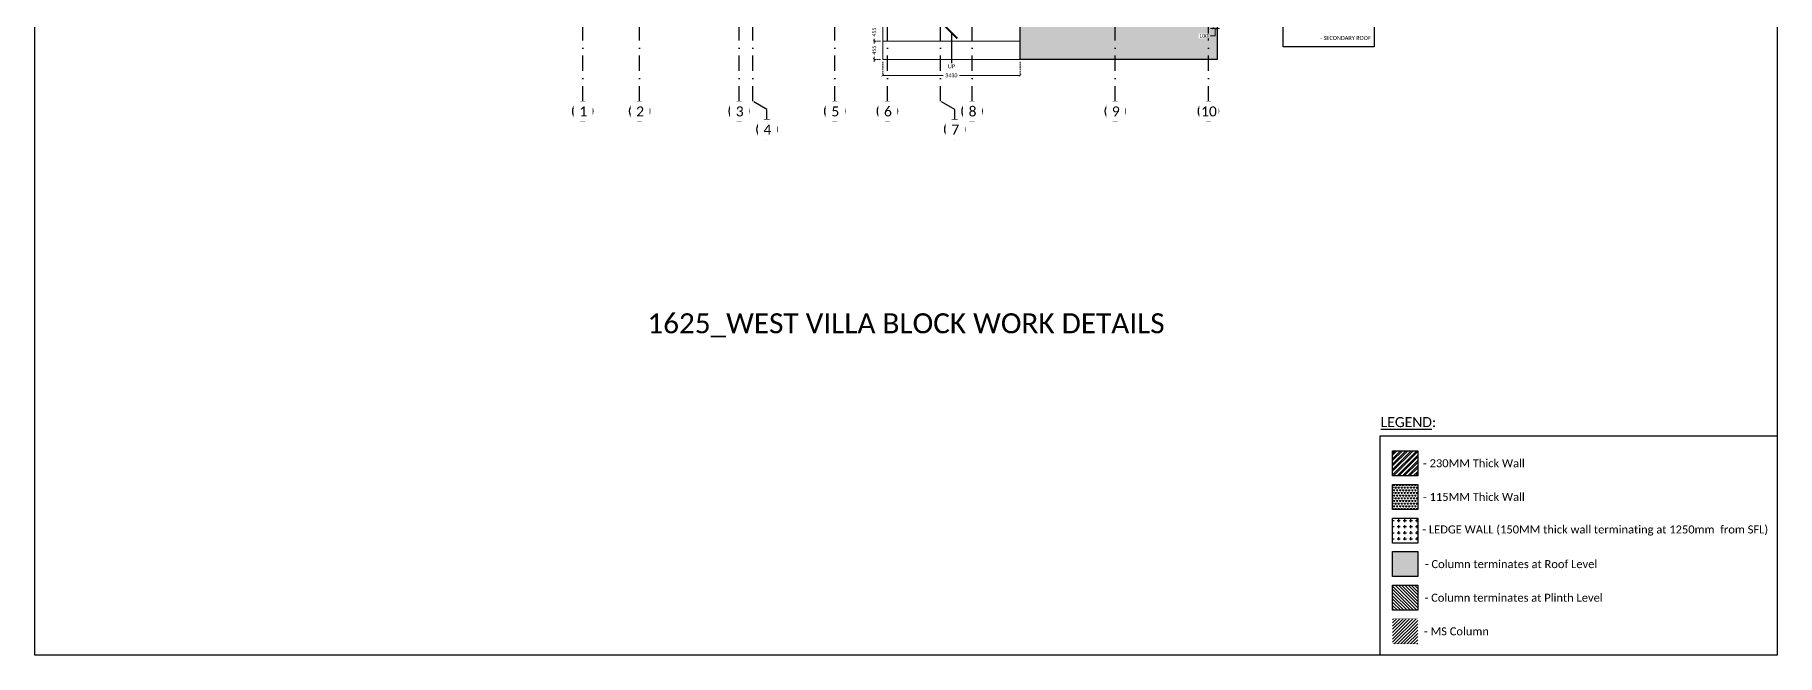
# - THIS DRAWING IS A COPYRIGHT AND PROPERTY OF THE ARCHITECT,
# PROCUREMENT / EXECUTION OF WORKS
# Model space of a CAD drawing. Header units: millimetres. Extents: x -15000 to 28550, y -17045 to 28620.
# Drawn here: x -15000 to 28550, y -17045 to -1527 of the extents above; entities that cross this region are included whole.
import ezdxf

# ---------------------------------------------------------------- set-up
doc = ezdxf.new("R2010")
doc.units = ezdxf.units.MM
doc.header["$LTSCALE"] = 150
doc.linetypes.add('3BHK-W(SB)$0$HIDDEN', pattern=[0.375, 0.25, -0.125])
doc.linetypes.add('DASHDOTX2', pattern=[50.8, 25.4, -12.7, 0, -12.7])
for name, color, linetype in [('ad-Arrow', 32, 'Continuous'), ('ad-Column', 3, 'Continuous'), ('ad-Column Hatch', 125, 'Continuous'), ('ad-Elevation 10', 8, 'Continuous'), ('ad-Grid', 8, 'DASHDOTX2'), ('ad-RCC Hatch', 125, 'Continuous'), ('ad-Text', 7, 'Continuous'), ('ad-Text main', 7, 'Continuous'), ('ad-Wall', 240, 'Continuous'), ('ad-Wall hatch', 8, 'Continuous')]:
    doc.layers.add(name, color=color, linetype=linetype)
doc.layers.add('ad-Dimension', color=5, linetype='Continuous', lineweight=0, true_color=0x0000ff)
doc.layers.add('ad-Verandah', color=7, linetype='Continuous', true_color=0xa57c52)
doc.styles.add('6 U T S R N_Corridor-Basement$0$Standard', font='arial.ttf')
doc.styles.get("Standard").update_dxf_attribs({"font": 'calibril.ttf'})
doc.dimstyles.new('A-100-DIM-INT (MM-FT)', dxfattribs={"dimscale": 50, "dimtxt": 2.4, "dimasz": 1, "dimexe": 5, "dimexo": 100, "dimgap": 1, "dimtad": 0, "dimdec": 0, "dimdsep": 46, "dimtxsty": 'Standard', "dimblk": 'ARCHTICK', "dimcen": 0.025, "dimse1": 1, "dimse2": 1, "dimclrd": 256, "dimclre": 256, "dimclrt": 256, "dimazin": 2, "dimtfac": 1, "dimtdec": 0, "dimtix": 1, "dimtmove": 2, "dimatfit": 3, "dimldrblk": 'ARCHTICK', "dimfxl": 1, "dimtolj": 1, "dimtzin": 0, "dimarcsym": 0})
doc.dimstyles.new('A-75-DIM-INT (Framing)', dxfattribs={"dimscale": 100, "dimtxt": 0.8, "dimasz": 0.5, "dimexe": 0, "dimexo": 0.5, "dimgap": 0.5, "dimtad": 0, "dimdec": 0, "dimdsep": 46, "dimtxsty": 'Standard', "dimblk": 'ARCHTICK', "dimcen": 0.025, "dimclrd": 256, "dimclre": 256, "dimclrt": 256, "dimazin": 2, "dimtfac": 1, "dimtdec": 0, "dimtmove": 1, "dimatfit": 0, "dimldrblk": 'ARCHTICK', "dimfxl": 1, "dimtfill": 1, "dimtolj": 1, "dimtzin": 0, "dimarcsym": 0})

# ---------------------------------------------------------------- blocks, each defined once
blk = doc.blocks.new('1625W_Grid')
at = {"layer": 'ad-Grid', "ltscale": 0.1}
for points in [[(3298.6, -3643.6), (3298.6, -3393.6), (2945, -3190), (2945, 15870), (3298.6, 16073.6), (3298.6, 16323.6)], [(-1305, -3190), (-1305, 15870)], [(115, -3190), (115, 15870)], [(2605, -3190), (2605, 15870)], [(4995, -3190), (4995, 15870)], [(6310, -3190), (6310, 15870)], [(8425, -3190), (8425, 15870)], [(12005, -3190), (12005, 15870)], [(14335, -3190), (14335, 15870)]]:
    blk.add_lwpolyline(points, dxfattribs=at)
at = {"layer": 'ad-Grid', "color": 7, "linetype": 'ByBlock'}
for centre in [(-1305, -3440), (115, -3440), (2605, -3440), (4995, -3440), (6310, -3440), (8425, -3440), (12005, -3440), (14335, -3440), (3298.6, -3893.6), (7993.6, -3893.6)]:
    blk.add_circle(centre, 250, dxfattribs=at)
at = {"layer": 'ad-Text main', "char_height": 250, "width": 227.385, "attachment_point": 5, "bg_fill": 2}
for s, insert in [('{\\fCalibri|b0|i0|c0|p34;1}', (-1291.5, -3444)), ('{\\fCalibri|b0|i0|c0|p34;2}', (128.5, -3444)), ('{\\fCalibri|b0|i0|c0|p34;3}', (2618.5, -3444)), ('{\\fCalibri|b0|i0|c0|p34;5}', (5008.5, -3444)), ('{\\fCalibri|b0|i0|c0|p34;6}', (6323.5, -3444)), ('{\\fCalibri|b0|i0|c0|p34;9}', (12018.5, -3444)), ('{\\fCalibri|b0|i0|c0|p34;10}', (14348.5, -3444)), ('{\\fCalibri|b0|i0|c0|p34;7}', (8007, -3897.6))]:
    blk.add_mtext(s, dxfattribs=dict(at, insert=insert))
for s, insert in [('{\\fCalibri|b0|i0|c0|p34;8}', (8438.5, -3444)), ('{\\fCalibri|b0|i0|c0|p34;4}', (3312, -3897.6))]:
    blk.add_mtext(s, dxfattribs=dict(at, insert=insert))
at = {"layer": 'ad-Grid', "ltscale": 0.1}
blk.add_lwpolyline([(7993.6, -3643.6), (7993.6, -3393.6), (7640, -3190), (7640, 15870), (7993.6, 16073.6), (7993.6, 16323.6)], dxfattribs=at)
blk = doc.blocks.new('_ArchTick')
at = {"color": 0, "linetype": 'ByBlock', "const_width": 0.15}
blk.add_lwpolyline([(-0.5, -0.5), (0.5, 0.5)], dxfattribs=at)
blk = doc.blocks.new('1625W-Roof Plan')
at = {"layer": 'ad-Text main', "insert": (16483, -800), "char_height": 100, "width": 524.49, "attachment_point": 5, "bg_fill": 2}
blk.add_mtext('LEGEND:', dxfattribs=at)
at = {"layer": 'Defpoints'}
blk.add_lwpolyline([(16200, -938), (18480, -938), (18480, -1830), (16200, -1830)], close=True, dxfattribs=at)
at = {"layer": 'ad-Text main', "char_height": 100, "attachment_point": 5, "bg_fill": 2}
for s, insert, width in [('- PRIMARY ROOF', (17669, -1156), 1048.03), ('- SECONDARY ROOF', (17759, -1606), 1266.16)]:
    blk.add_mtext(s, dxfattribs=dict(at, insert=insert, width=width))
blk = doc.blocks.new('*D37')
at = {"layer": 'ad-Dimension', "linetype": '3BHK-W(SB)$0$HIDDEN', "lineweight": -2}
for p, q in [((6195, -15820), (6195, -16162)), ((9625, -15820), (9625, -16162))]:
    blk.add_line(p, q, dxfattribs=at)
at = {"layer": 'ad-Dimension', "lineweight": -2}
for p, q in [((6195, -16162), (7704, -16162)), ((9625, -16162), (8116, -16162))]:
    blk.add_line(p, q, dxfattribs=at)
at = {"layer": 'Defpoints', "color": 0}
for p in [(6195, -15760), (9625, -15760), (6195, -16162)]:
    blk.add_point(p, dxfattribs=at)
at = {"layer": 'ad-Dimension', "lineweight": -2, "xscale": 60, "yscale": 60, "zscale": 60, "rotation": 180}
blk.add_blockref('_ArchTick', (6195, -16162), dxfattribs=at)
at = {"layer": 'ad-Dimension', "lineweight": -2, "xscale": 60, "yscale": 60, "zscale": 60}
blk.add_blockref('_ArchTick', (9625, -16162), dxfattribs=at)
at = {"layer": 'ad-Dimension', "insert": (7910, -16162), "char_height": 96, "attachment_point": 5, "bg_fill": 3, "box_fill_scale": 1.1, "bg_fill_color": 257, "bg_fill_transparency": 0}
blk.add_mtext('\\A1;3430', dxfattribs=at)
blk = doc.blocks.new('*D38')
at = {"layer": 'ad-Dimension', "lineweight": -2}
for p, q in [((5981, -15305), (5981, -15245)), ((5981, -15305), (5981, -15365)), ((5981, -15760), (5981, -15701)), ((5981, -15760), (5981, -15820))]:
    blk.add_line(p, q, dxfattribs=at)
at = {"layer": 'ad-Dimension', "linetype": '3BHK-W(SB)$0$HIDDEN', "lineweight": -2}
for p, q in [((6135, -15305), (5981, -15305)), ((6135, -15760), (5981, -15760))]:
    blk.add_line(p, q, dxfattribs=at)
at = {"layer": 'ad-Dimension', "lineweight": -2, "xscale": 60, "yscale": 60, "zscale": 60}
for p, rotation in [((5981, -15305), 270), ((5981, -15760), 90)]:
    blk.add_blockref('_ArchTick', p, dxfattribs=dict(at, rotation=rotation))
at = {"layer": 'ad-Dimension', "insert": (5981, -15533), "char_height": 96, "attachment_point": 5, "rotation": 90, "bg_fill": 3, "box_fill_scale": 1.1, "bg_fill_color": 257, "bg_fill_transparency": 0}
blk.add_mtext('\\A1;455', dxfattribs=at)
at = {"layer": 'Defpoints', "color": 0}
for p in [(6195, -15305), (5981, -15760), (6195, -15760)]:
    blk.add_point(p, dxfattribs=at)
blk = doc.blocks.new('*D41')
at = {"layer": 'ad-Dimension', "lineweight": -2}
for p, q in [((5981, -14850), (5981, -14790)), ((5981, -14850), (5981, -14910)), ((5981, -15305), (5981, -15246)), ((5981, -15305), (5981, -15365))]:
    blk.add_line(p, q, dxfattribs=at)
at = {"layer": 'ad-Dimension', "linetype": '3BHK-W(SB)$0$HIDDEN', "lineweight": -2}
for p, q in [((6135, -14850), (5981, -14850)), ((6135, -15305), (5981, -15305))]:
    blk.add_line(p, q, dxfattribs=at)
at = {"layer": 'ad-Dimension', "lineweight": -2, "xscale": 60, "yscale": 60, "zscale": 60}
for p, rotation in [((5981, -14850), 270), ((5981, -15305), 90)]:
    blk.add_blockref('_ArchTick', p, dxfattribs=dict(at, rotation=rotation))
at = {"layer": 'ad-Dimension', "insert": (5981, -15078), "char_height": 96, "attachment_point": 5, "rotation": 90, "bg_fill": 3, "box_fill_scale": 1.1, "bg_fill_color": 257, "bg_fill_transparency": 0}
blk.add_mtext('\\A1;455', dxfattribs=at)
at = {"layer": 'Defpoints', "color": 0}
for p in [(5981, -14850), (6195, -14850), (6195, -15305)]:
    blk.add_point(p, dxfattribs=at)
blk = doc.blocks.new('*D17')
at = {"layer": 'ad-Dimension', "lineweight": -2}
for p, q in [((14380, -15176), (14500, -15176)), ((14450, -14990), (14390, -14990)), ((14550, -14990), (14450, -14990)), ((14500, -15176), (14500, -14990)), ((14550, -14990), (14610, -14990))]:
    blk.add_line(p, q, dxfattribs=at)
at = {"layer": 'ad-Dimension', "linetype": '3BHK-W(SB)$0$HIDDEN', "lineweight": -2}
for p, q in [((14450, -14910), (14450, -14990)), ((14550, -14910), (14550, -14990))]:
    blk.add_line(p, q, dxfattribs=at)
at = {"layer": 'Defpoints', "color": 0}
for p in [(14450, -14850), (14550, -14850)]:
    blk.add_point(p, dxfattribs=at)
at = {"layer": 'ad-Dimension', "lineweight": -2, "xscale": 60, "yscale": 60, "zscale": 60}
blk.add_blockref('_ArchTick', (14450, -14990), dxfattribs=at)
at = {"layer": 'ad-Dimension', "lineweight": -2, "xscale": 60, "yscale": 60, "zscale": 60, "rotation": 180}
blk.add_blockref('_ArchTick', (14550, -14990), dxfattribs=at)
at = {"layer": 'ad-Dimension', "insert": (14215, -15176), "char_height": 96, "attachment_point": 5, "bg_fill": 3, "box_fill_scale": 1.1, "bg_fill_color": 257, "bg_fill_transparency": 0}
blk.add_mtext('\\A1;100', dxfattribs=at)
at = {"layer": 'Defpoints', "color": 0}
blk.add_point((14450, -14990), dxfattribs=at)
blk = doc.blocks.new('zw$6CCD')
at = {"transparency": 33554559}
h = blk.add_hatch(dxfattribs=at)
h.set_pattern_fill('GRASS', color=74, angle=90)
h.set_pattern_definition([(180, (12995, -15755), (-17.96051, -17.96051), [4.7625, -31.15852]), (135, (12995, -15755), (-17.96051, -17.96051), [4.7625, -20.6375]), (225, (12995, -15755), (17.96051, -17.96051), [4.7625, -20.6375])])
h.paths.add_polyline_path([(9625, -15760), (9625, -14850), (14550, -14850), (14550, -15760)])
h = blk.add_hatch(color=256, dxfattribs=at)
h.dxf.hatch_style = 1
h.set_gradient(color1=(153, 204, 0), color2=(63, 127, 0), tint=1, name='INVSPHERICAL')
h.paths.add_polyline_path([(9625, -15760), (9625, -14850), (14550, -14850), (14550, -15760)])
at = {"layer": 'ad-Elevation 10'}
blk.add_lwpolyline([(9625, -15760), (9625, -14850), (14550, -14850), (14550, -15760)], close=True, dxfattribs=at)
at = {"layer": 'ad-Verandah', "lineweight": 9}
blk.add_lwpolyline([(6195, -14850), (6195, -15305), (9625, -15305), (9625, -14850)], close=True, dxfattribs=at)
at = {"layer": 'ad-Text main', "insert": (7912, -15935), "char_height": 100, "width": 207.6, "attachment_point": 5, "style": '6 U T S R N_Corridor-Basement$0$Standard', "bg_fill": 2}
blk.add_mtext('{\\fCalibri Light|b0|i0|c0|p34;UP}', dxfattribs=at)
at = {"layer": 'ad-Verandah', "lineweight": 9}
blk.add_lwpolyline([(6195, -15305), (6195, -15760), (9625, -15760), (9625, -15305)], close=True, dxfattribs=at)
at = {"layer": 'ad-Arrow'}
blk.add_leader([(7910, -15089, 0), (7910, -15856, 0)], dimstyle='A-100-DIM-INT (MM-FT)', override={"dimscale": 1, "dimasz": 300, "dimgap": 50, "dimtad": 0}, dxfattribs=at)
blk = doc.blocks.new('1625_West Villa')
blk.add_blockref('1625W-Roof Plan', (0, 0))
at = {"layer": 'ad-Verandah'}
blk.add_blockref('zw$6CCD', (0, 13620), dxfattribs=at)
blk = doc.blocks.new('zw$FA3C')
at = {"layer": 'ad-Dimension'}
dim = blk.add_linear_dim(base=(14450, -14989.6), p1=(14550, -14850), p2=(14450, -14850), angle=180, dimstyle='A-75-DIM-INT (Framing)', override={"dimscale": 120, "dimblk": 'ArchTick', "dimfxl": 10, "dimtfill": 1, "dimtfillclr": 0}, dxfattribs=at)
dim.commit()
dim.dimension.update_dxf_attribs({"geometry": '*D17', "text_midpoint": (14320.2, -15175.8), "dimtype": 128})
dim = blk.add_linear_dim(base=(6195, -16161.9), p1=(9625, -15760), p2=(6195, -15760), dimstyle='A-75-DIM-INT (Framing)', override={"dimscale": 120, "dimblk": 'ArchTick', "dimfxl": 10, "dimtfill": 1, "dimtfillclr": 0}, dxfattribs=at)
dim.commit()
dim.dimension.update_dxf_attribs({"geometry": '*D37', "text_midpoint": (7910, -16161.9)})
dim = blk.add_linear_dim(base=(5980.6, -15760), p1=(6195, -15305), p2=(6195, -15760), angle=90, dimstyle='A-75-DIM-INT (Framing)', override={"dimscale": 120, "dimblk": 'ArchTick', "dimfxl": 10, "dimtfill": 1, "dimtfillclr": 0}, dxfattribs=at)
dim.commit()
dim.dimension.update_dxf_attribs({"geometry": '*D38', "text_midpoint": (5980.6, -15532.5), "dimtype": 128})
dim = blk.add_linear_dim(base=(5980.6, -14850), p1=(6195, -15305), p2=(6195, -14850), angle=90, dimstyle='A-75-DIM-INT (Framing)', override={"dimscale": 120, "dimblk": 'ArchTick', "dimfxl": 10, "dimtfill": 1, "dimtfillclr": 0}, dxfattribs=at)
dim.commit()
dim.dimension.update_dxf_attribs({"geometry": '*D41', "text_midpoint": (5980.6, -15077.5), "dimtype": 128})

msp = doc.modelspace()

# ---------------------------------------------------------------- hatches: boundary and pattern name
at = {"layer": 'ad-Column Hatch', "transparency": 33554687}
h = msp.add_hatch(color=256, dxfattribs=at)
h.dxf.hatch_style = 1
h.paths.add_polyline_path([(18939, -14455), (19565, -14455), (19565, -15080), (18939, -15080)])
at = {"layer": 'ad-RCC Hatch', "transparency": 33554687}
h = msp.add_hatch(dxfattribs=at)
h.set_pattern_fill('ANSI31', color=256, scale=18, angle=90)
h.set_pattern_definition([(135, (354143.245, -36363.49), (-40.411153, -40.411153), [])])
h.paths.add_polyline_path([(18939, -15296), (19565, -15296), (19565, -15921), (18939, -15921)])
h = msp.add_hatch(dxfattribs=at)
h.set_pattern_fill('ANSI31', color=1, scale=18, angle=180)
h.set_pattern_definition([(225, (354143.245, -36003.934), (40.411153, -40.411153), [])])
h.paths.add_polyline_path([(18939, -16137), (19565, -16137), (19565, -16762), (18939, -16762)])
at = {"layer": 'ad-Wall hatch', "transparency": 33554610}
h = msp.add_hatch(dxfattribs=at)
h.set_pattern_fill('ANSI32', color=256, scale=10)
h.set_pattern_definition([(45, (-660301.98, 630209.03), (-67.351921, 67.351921), []), (45, (-660257.08, 630209.03), (-67.351921, 67.351921), [])])
h.paths.add_polyline_path([(18939, -11932), (19565, -11932), (19565, -12558), (18939, -12558)])
h = msp.add_hatch(dxfattribs=at)
h.set_pattern_fill('TRIANG', color=256, scale=8)
h.set_pattern_definition([(60, (352047.27, -30630.6), (-38.1, 65.991136), [38.1, -38.1]), (120, (352047.27, -30630.6), (-76.2, 4e-08), [38.1, -38.1]), (0, (352028.22, -30597.606), (38.1, 65.991136), [38.1, -38.1])])
h.paths.add_polyline_path([(18939, -12773), (19565, -12773), (19565, -13399), (18939, -13399)])
h = msp.add_hatch(dxfattribs=at)
h.set_pattern_fill('PLUS', color=256, scale=6)
h.set_pattern_definition([(0, (352047.27, -30592.5), (0, 152.4), [76.2, -76.2]), (90, (352085.37, -30630.6), (-152.4, 9e-15), [76.2, -76.2])])
h.paths.add_polyline_path([(18939, -13614), (19565, -13614), (19565, -14240), (18939, -14240)])

# ---------------------------------------------------------------- linework, layer by layer
at = {"layer": 'ad-Column'}
for points in [[(18939, -14455), (19565, -14455), (19565, -15080), (18939, -15080)], [(18939, -15296), (19565, -15296), (19565, -15921), (18939, -15921)]]:
    msp.add_lwpolyline(points, close=True, dxfattribs=at)
at = {"layer": 'ad-Column', "color": 1, "const_width": 5}
msp.add_lwpolyline([(18939, -16137), (19565, -16137), (19565, -16762), (18939, -16762)], close=True, dxfattribs=at)
at = {"layer": 'ad-Text'}
msp.add_lwpolyline([(18624, -11559), (28550, -11559), (28550, -17045), (18624, -17045)], close=True, dxfattribs=at)
at = {"layer": 'ad-Wall'}
for points in [[(18939, -11932), (19565, -11932), (19565, -12558), (18939, -12558)], [(18939, -12773), (19565, -12773), (19565, -13399), (18939, -13399)], [(18939, -13614), (19565, -13614), (19565, -14240), (18939, -14240)]]:
    msp.add_lwpolyline(points, close=True, dxfattribs=at)

# ---------------------------------------------------------------- block references
msp.add_blockref('1625W_Grid', (0, 0))

# ---------------------------------------------------------------- texts
at = {"layer": 'ad-Text', "attachment_point": 5}
for s, insert, char_height, width in [('\\pxt25;1625_WEST VILLA BLOCK WORK DETAILS', (6775, -8795), 500, 13523.58), ('\\pxql,t25;{\\fCalibri|b0|i0|c0|p34;\\LLEGEND\\l:}', (19223, -11216), 250, 1165.89), ('\\pxql,t25;- 230MM Thick Wall', (21100, -12245), 200, 2805.73), ('\\pxql,t25;- 115MM Thick Wall', (21100, -13086), 200, 2805.73), ('\\pxql,t25;- LEDGE WALL (150MM thick wall terminating at 1250mm  from SFL)', (24000, -13927), 200, 8641.14), ('\\pxql,t25;- Column terminates at Roof Level', (21875, -14768), 200, 4263.49), ('\\pxql,t25;- Column terminates at Plinth Level', (22756, -15609), 200, 6040.45), ('\\pxql,t25;- MS Column', (20708, -16450), 200, 1975.77)]:
    msp.add_mtext(s, dxfattribs=dict(at, insert=insert, char_height=char_height, width=width))

# ---------------------------------------------------------------- next in the draw order: block references
msp.add_blockref('1625_West Villa', (0, 0))

# ---------------------------------------------------------------- next in the draw order: linework, layer by layer
msp.add_lwpolyline([(-15000, 28620), (28550, 28620), (28550, -17045), (-15000, -17045)], close=True)

# ---------------------------------------------------------------- next in the draw order: block references
at = {"layer": 'ad-Dimension'}
msp.add_blockref('zw$FA3C', (0, 13620), dxfattribs=at)

doc.saveas('drawing.dxf')
